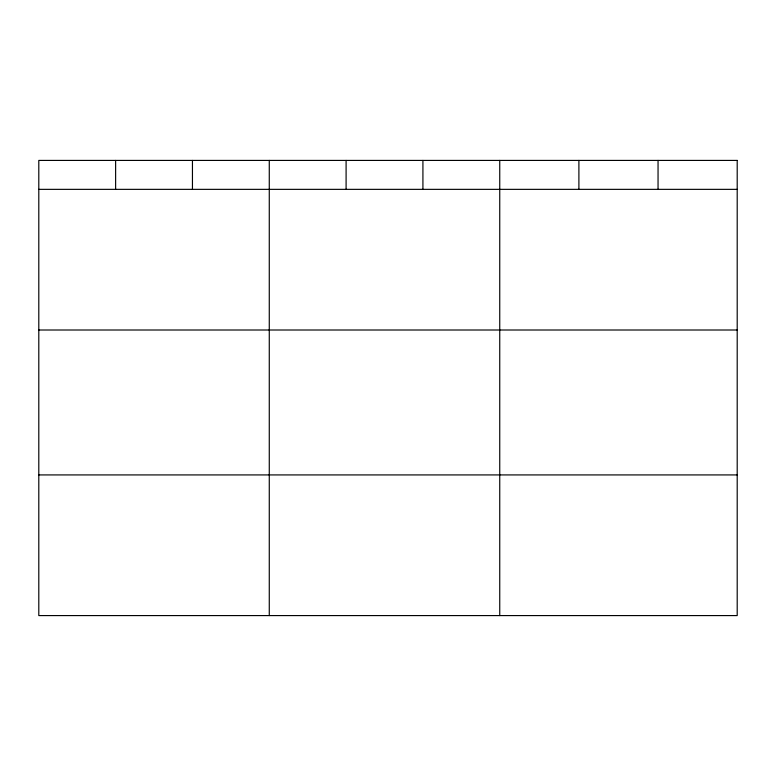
<?xml version="1.0" encoding="UTF-8"?>
<svg xmlns="http://www.w3.org/2000/svg" width="776" height="776" viewBox="0 0 776 776"><rect width="100%" height="100%" fill="white"/><g stroke="black" fill="none" stroke-linecap="round" stroke-linejoin="round"><path stroke-width="1.16" d="M38.8 189.354L737.2 189.354M38.8 330.004L737.2 330.004M38.8 474.922L737.2 474.922M658.048 160.419L658.048 189.354M578.896 160.419L578.896 189.354M499.744 160.419L499.744 615.581M422.92 160.419L422.92 189.354M346.096 160.419L346.096 189.354M269.272 160.419L269.272 615.581M192.448 160.419L192.448 189.354M115.624 160.419L115.624 189.354M737.2 160.419L38.8 160.419L38.8 615.581L737.2 615.581L737.2 160.419"/></g></svg>
